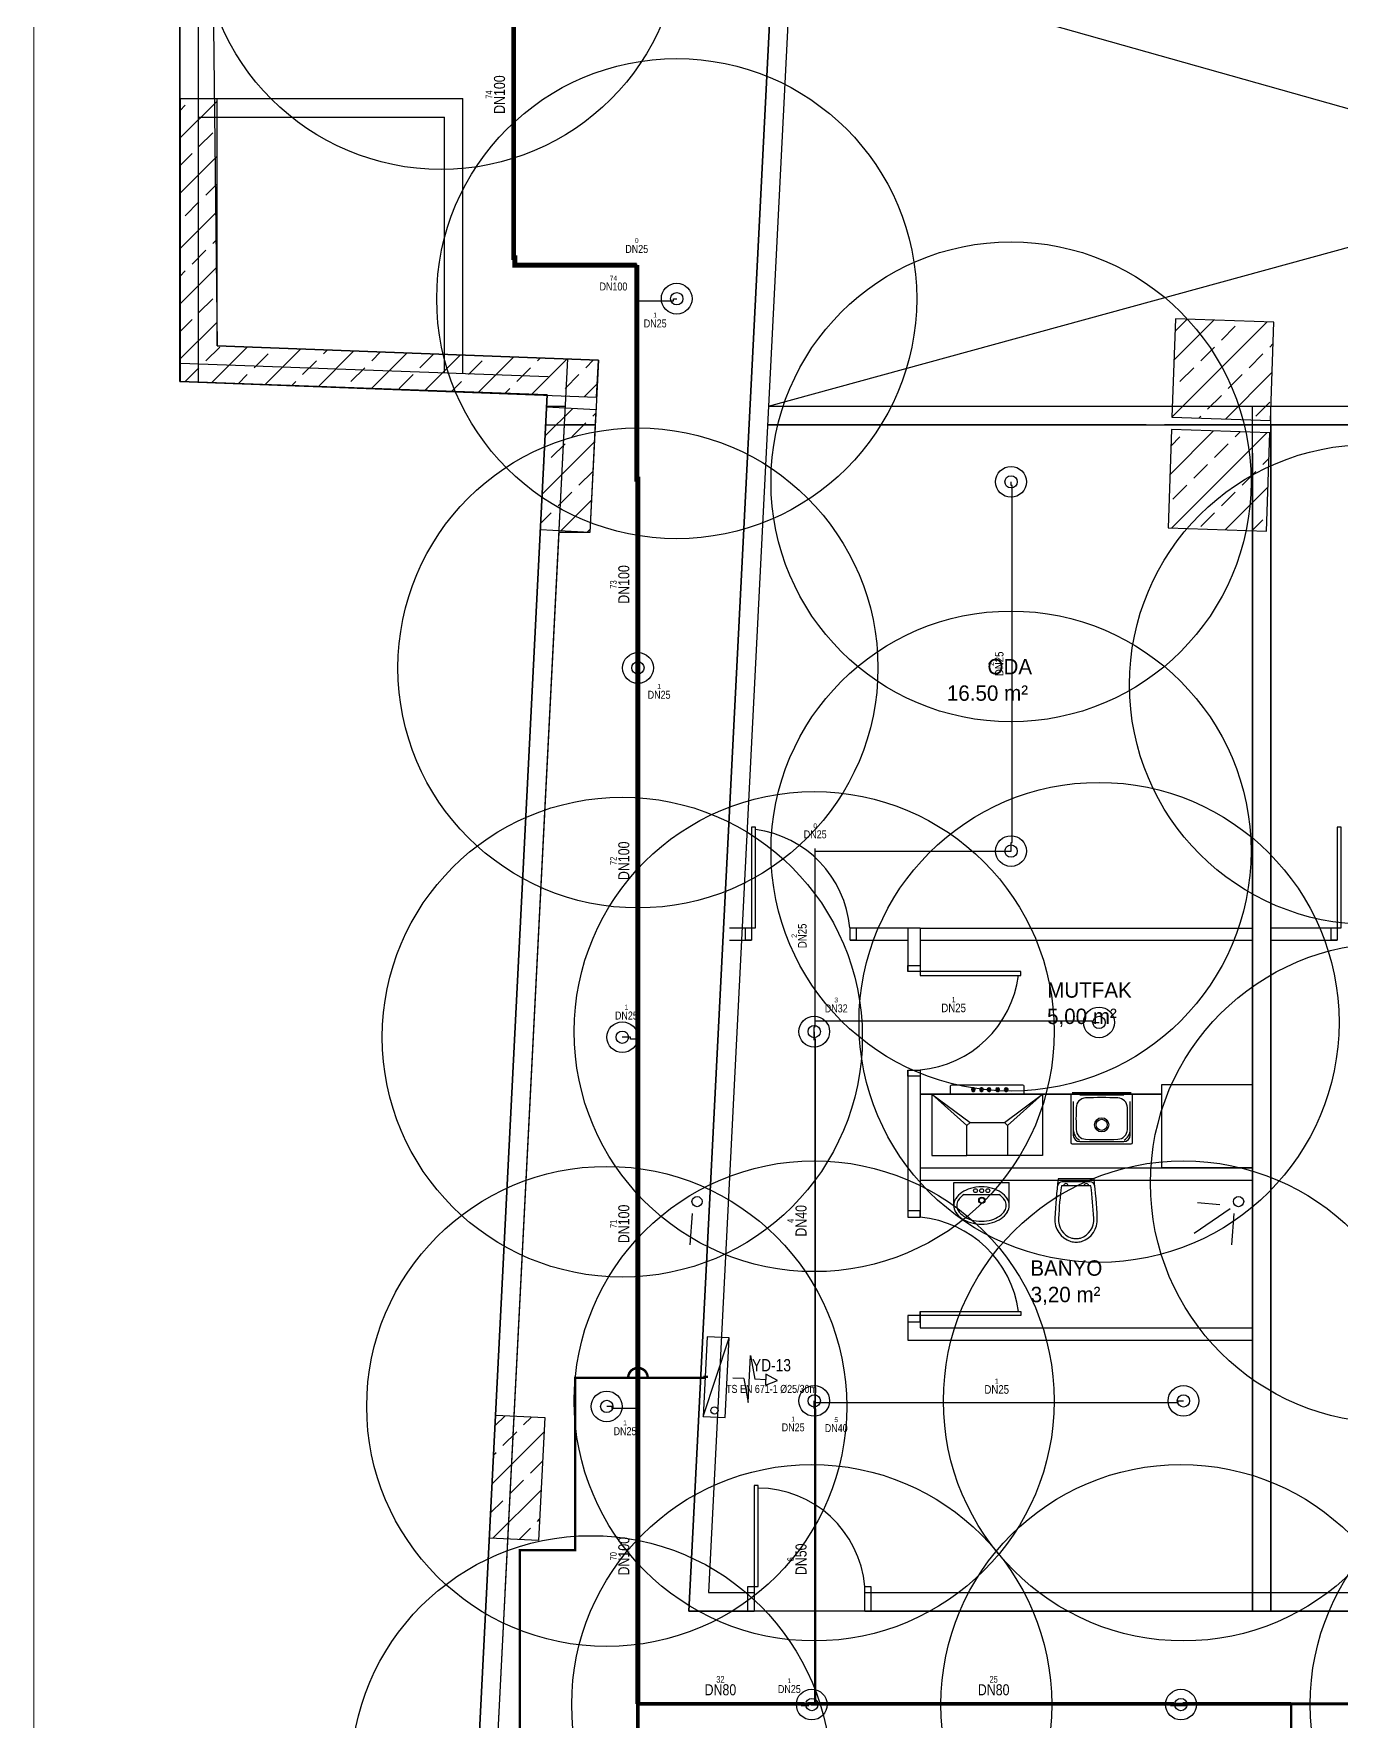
# Model space of a CAD drawing. Header units: centimetres. Extents: x 247996 to 315152, y -468471 to -440326.
# Drawn here: x 252331 to 253393, y -454493 to -453122 of the extents above; entities that cross this region are included whole.
import ezdxf
from ezdxf.enums import TextEntityAlignment as Align

# ---------------------------------------------------------------- set-up
doc = ezdxf.new("R2010")
doc.units = ezdxf.units.CM
doc.layers.add('SCOTT-ANTED', color=144, linetype='Continuous', lineweight=0)
for name, color, linetype in [('SCOTT-MKDU0', 50, 'Continuous'), ('SCOTT-MTY-SPRINKLER', 15, 'Continuous'), ('SCOTT-MTY-SPRINKLER-BORU', 140, 'Continuous'), ('SCOTT-MTY-SPRINKLER-CAP', 141, 'Continuous'), ('SCOTT-MTY-SPRINKLER-KORUMA', 8, 'Continuous'), ('SCOTT-MTY-YANGIN-DOLAP', 1, 'Continuous'), ('SCOTT-MTY-YANGIN-DOLAP-BORU', 1, 'Continuous')]:
    doc.layers.add(name, color=color, linetype=linetype)
doc.styles.add('MtXpl_Comic_Sans_MS', font='comic.ttf')
doc.styles.add('ROTAS', font='arial.ttf')

# ---------------------------------------------------------------- blocks, each defined once
blk = doc.blocks.new('ASL-SPR-PE')
for radius in [12.5, 5]:
    blk.add_circle((0, 0), radius)
blk = doc.blocks.new('ASL-YD-PLAN')
for p, q in [((0, 32.8), (-5, 22)), ((5, 22), (0, 32.8)), ((-5, 22), (5, 22)), ((0, 22), (0, 12.3)), ((-21.2, 7.3), (0, 12.3)), ((21.2, 7.3), (-21.2, 7.3)), ((0, 2.3), (21.2, 7.3)), ((0, 2.3), (0, -7.8)), ((36, -32.8), (-36, -12.8)), ((30, -22.8), (30, -22.8))]:
    blk.add_line(p, q)
for points in [[(-36, -12.8), (-36, -32.8), (36, -32.8), (36, -12.8), (-36, -12.8)], [(36, -32.8), (-36, -12.8), (-36, -32.8), (36, -32.8)]]:
    blk.add_lwpolyline(points)
blk.add_circle((30, -22.8), 3.25)

msp = doc.modelspace()

# ---------------------------------------------------------------- linework, layer by layer
at = {"layer": 'SCOTT-ANTED'}
msp.add_line((252331.1, -450649.1), (252331.1, -458149.1), dxfattribs=at)
at = {"layer": 'SCOTT-MKDU0', "color": 8, "ltscale": 0.03}
for p, q in [((252449.8, -450830.7), (252449.8, -453404.6)), ((252449.8, -453404.6), (252449.8, -450830.7)), ((252464.8, -450845.8), (252464.8, -453404.6)), ((252465.1, -452064.7), (252480, -453375.7)), ((252931.8, -453054.7), (252863.4, -454403.5)), ((252863.4, -454403.5), (252931.8, -453054.7)), ((252946.8, -453054.7), (252879.2, -454388.5)), ((252928, -453424.7), (254276.7, -453054.7)), ((254256.4, -453424.7), (252946.7, -453055.4)), ((252480, -453174.9), (252450, -453174.9)), ((252450, -453174.9), (252450, -453404.7)), ((252450, -453206.7), (252480, -453176.7)), ((252450, -453184.3), (252454.1, -453180.1)), ((252464.8, -453174.7), (252679.8, -453174.7)), ((252480, -453375.7), (252480, -453174.9)), ((252679.8, -453397.9), (252679.8, -453174.7)), ((252464.8, -453189.7), (252664.8, -453189.7)), ((252664.8, -453397.3), (252664.8, -453189.7)), ((252465.3, -453213.8), (252476.6, -453202.6)), ((252450, -453229.2), (252459.7, -453219.4)), ((252450, -453251.6), (252480, -453221.6)), ((252471, -453253.1), (252480, -453244.1)), ((252450, -453296.5), (252480, -453266.5)), ((252454.1, -453269.9), (252465.3, -453258.7)), ((252476.6, -453292.4), (252480, -453289)), ((252459.7, -453309.2), (252471, -453298)), ((252450, -453341.4), (252480, -453311.4)), ((252450, -453319), (252454.1, -453314.8)), ((252465.3, -453348.5), (252476.6, -453337.3)), ((252450, -453363.9), (252459.7, -453354.1)), ((252450, -453386.3), (252480, -453356.3)), ((253258.8, -453353.6), (253255.9, -453433.5)), ((253255.9, -453433.5), (253333.2, -453356.2)), ((253257.6, -453386.9), (253289.9, -453354.7)), ((253258.4, -453363.6), (253268, -453354.1)), ((253338.7, -453356.4), (253258.8, -453353.6)), ((253296, -453371), (253307.2, -453359.7)), ((253335.9, -453436.4), (253338.7, -453356.4)), ((252471, -453387.8), (252482.2, -453376.6)), ((252475.6, -453405.6), (252504.6, -453376.6)), ((252789.9, -453387.2), (252480, -453375.7)), ((252480, -453375.7), (252789.9, -453387.2)), ((252518.9, -453407.2), (252547.9, -453378.2)), ((253279.2, -453387.8), (253290.4, -453376.6)), ((253335.3, -453376.6), (253338.1, -453373.8)), ((252450.4, -453389.6), (252749, -453400.4)), ((252510.2, -453393.4), (252521.5, -453382.2)), ((252549.5, -453399), (252560.8, -453387.8)), ((252562.2, -453408.8), (252591.2, -453379.8)), ((252566.4, -453382.2), (252569.5, -453379)), ((252605.5, -453410.4), (252634.5, -453381.4)), ((252605.7, -453387.8), (252612.8, -453380.6)), ((252764.8, -453386.3), (252641.9, -455809.8)), ((252644.9, -453393.4), (252656.1, -453382.2)), ((252648.8, -453412), (252677.8, -453383)), ((252684.2, -453399), (252695.5, -453387.8)), ((252692.1, -453413.6), (252721.1, -453384.6)), ((252735.4, -453415.2), (252764.4, -453386.2)), ((252740.4, -453387.8), (252742.7, -453385.4)), ((252779.6, -453393.4), (252786, -453387)), ((252789.9, -453387.2), (252782.8, -453527.2)), ((252788.4, -453417.2), (252789.9, -453387.2)), ((253318.5, -453393.4), (253329.7, -453382.2)), ((252449.8, -453404.6), (252748.3, -453415.3)), ((252748.3, -453415.3), (252449.8, -453404.6)), ((252450, -453404.7), (252788.4, -453417.2)), ((252454.1, -453404.6), (252465.3, -453393.4)), ((252497.2, -453406.4), (252504.6, -453399)), ((252540.6, -453408), (252543.9, -453404.6)), ((252588.8, -453404.6), (252600, -453393.4)), ((252628.1, -453410.3), (252639.3, -453399)), ((252670.5, -453412.8), (252678.6, -453404.6)), ((252723.5, -453404.6), (252734.7, -453393.4)), ((252762.8, -453410.3), (252774, -453399)), ((253262.3, -453404.6), (253273.6, -453393.4)), ((253299.3, -453435.1), (253337.3, -453397)), ((253301.6, -453410.3), (253312.9, -453399)), ((252748.3, -453415.3), (252561.3, -457103.9)), ((252561.3, -457103.9), (252748.3, -453415.3)), ((252713.8, -453414.4), (252717.9, -453410.3)), ((252757.1, -453416), (252757.2, -453415.9)), ((252778.7, -453416.8), (252788.9, -453406.6)), ((253284.8, -453427.1), (253296, -453415.9)), ((252742.9, -453525.2), (252747.9, -453425.3)), ((252746.7, -453448.8), (252769.1, -453426.4)), ((252747.8, -453424.7), (252763, -453424.7)), ((252747.9, -453425.3), (252787.9, -453427.4)), ((252787.9, -453427.4), (252782.8, -453527.2)), ((252785.3, -453432.7), (252787.7, -453430.2)), ((252928, -453424.7), (254281.3, -453424.7)), ((253255.9, -453433.5), (253335.9, -453436.4)), ((253277.6, -453434.3), (253279.2, -453432.7)), ((253321.3, -454403.5), (253321.3, -453424.7)), ((253324.1, -453432.7), (253335.3, -453421.5)), ((253336.3, -454403.5), (253336.3, -453424.7)), ((252762, -453439.7), (252713.9, -454388.5)), ((252747, -453439.7), (252787.3, -453439.7)), ((252787.3, -453439.7), (252762, -453439.7)), ((252768.4, -453449.5), (252779.6, -453438.3)), ((252927.3, -453439.7), (254281.5, -453439.7)), ((253234.8, -453439.7), (252927.3, -453439.7)), ((253744.8, -453439.7), (253249.8, -453439.7)), ((253255.6, -453443.5), (253252.7, -453523.5)), ((253254.3, -453480.1), (253289.6, -453444.7)), ((253335.5, -453446.4), (253255.6, -453443.5)), ((253255.7, -453523.6), (253333, -453446.3)), ((253307.2, -453449.5), (253311.3, -453445.5)), ((253321.3, -454388.5), (253321.3, -453439.7)), ((253332.7, -453526.3), (253335.5, -453446.4)), ((253336.3, -453439.7), (253336.3, -454388.5)), ((252744.3, -453496.1), (252786.5, -453453.9)), ((252751.6, -453466.4), (252762.8, -453455.2)), ((253255.1, -453456.8), (253262.3, -453449.5)), ((253290.4, -453466.4), (253301.6, -453455.2)), ((252745.5, -453472.4), (252746, -453472)), ((253273.6, -453483.2), (253284.8, -453472)), ((253321.3, -453462.8), (253321.3, -454403.5)), ((253321.3, -453462.8), (253321.3, -454403.5)), ((253329.7, -453472), (253334.8, -453466.9)), ((253336.3, -453462.8), (253336.3, -454403.5)), ((253336.3, -453462.8), (253336.3, -454403.5)), ((252774, -453488.8), (252785.3, -453477.6)), ((253312.9, -453488.8), (253324.1, -453477.6)), ((252757.2, -453505.7), (252768.4, -453494.4)), ((252759.3, -453526), (252784.1, -453501.2)), ((253256.7, -453500.1), (253268, -453488.8)), ((253296, -453505.7), (253307.2, -453494.4)), ((253299, -453525.1), (253334, -453490.2)), ((252743.1, -453519.7), (252751.6, -453511.3)), ((253279.2, -453522.5), (253290.4, -453511.3)), ((252757.7, -453527.2), (252576.8, -457093)), ((252782.8, -453527.2), (252742.9, -453525.2)), ((252782.8, -453527.2), (252757.7, -453527.2)), ((252780.6, -453527.1), (252782.9, -453524.8)), ((253252.7, -453523.5), (253332.7, -453526.3)), ((253320.7, -453525.9), (253329.7, -453516.9)), ((252896.3, -453848.5), (252917.6, -453848.5)), ((252896.3, -453858.5), (252914.3, -453858.5)), ((252994.3, -453848.5), (253051.3, -453848.5)), ((252994.3, -453858.5), (253041.3, -453858.5)), ((253041.3, -453848.5), (253041.3, -453884)), ((253051.3, -453848.5), (253051.3, -453887.3)), ((253051.3, -453848.6), (253321.3, -453848.6)), ((253051.3, -453858.6), (253321.3, -453858.6)), ((253336.3, -453848.5), (253393.4, -453848.5)), ((253336.3, -453858.5), (253390.1, -453858.5)), ((253041.3, -453964), (253041.3, -454083.5)), ((253051.3, -453964), (253051.3, -454083.5)), ((253075.8, -453977.2), (253075.8, -453983.5)), ((253134.8, -453976.2), (253076.8, -453976.2)), ((253094.2, -453978.9), (253094.2, -453978.4)), ((253094.9, -453978.4), (253094.2, -453978.4)), ((253094.2, -453981.4), (253094.2, -453978.9)), ((253094.2, -453981.4), (253094.9, -453981.4)), ((253094.9, -453978.9), (253094.9, -453978.4)), ((253094.9, -453981.4), (253094.9, -453978.9)), ((253100.8, -453978.9), (253100.8, -453978.4)), ((253101.4, -453978.4), (253100.8, -453978.4)), ((253100.8, -453981.4), (253100.8, -453978.9)), ((253100.8, -453981.4), (253101.4, -453981.4)), ((253101.4, -453978.9), (253101.4, -453978.4)), ((253101.4, -453981.4), (253101.4, -453978.9)), ((253107, -453978.9), (253107, -453978.4)), ((253107, -453978.4), (253107.6, -453978.4)), ((253107, -453981.4), (253107, -453978.9)), ((253107, -453981.4), (253107.6, -453981.4)), ((253107.6, -453978.9), (253107.6, -453978.4)), ((253107.6, -453981.4), (253107.6, -453978.9)), ((253114, -453978.9), (253114, -453978.4)), ((253114, -453978.4), (253114.6, -453978.4)), ((253114, -453981.4), (253114, -453978.9)), ((253114, -453981.4), (253114.6, -453981.4)), ((253114.6, -453978.9), (253114.6, -453978.4)), ((253114.6, -453981.4), (253114.6, -453978.9)), ((253121, -453978.9), (253121, -453978.4)), ((253121, -453978.4), (253121.6, -453978.4)), ((253121, -453981.4), (253121, -453978.9)), ((253121, -453981.4), (253121.6, -453981.4)), ((253121.6, -453978.9), (253121.6, -453978.4)), ((253121.6, -453981.4), (253121.6, -453978.9)), ((253135.8, -453983.5), (253135.8, -453977.2)), ((253247.7, -454043.5), (253247.7, -453975.8)), ((253247.7, -453975.8), (253321.3, -453975.8)), ((253321.3, -453975.8), (253321.3, -454043.5)), ((253051.3, -453983.5), (253247.7, -453983.5)), ((253247.7, -453983.5), (253051.3, -453983.5)), ((253247.7, -453983.5), (253051.3, -453983.5)), ((253089.3, -454009), (253060.8, -453983.5)), ((253060.8, -453983.5), (253091.8, -454006.5)), ((253150.8, -453983.5), (253060.8, -453983.5)), ((253060.8, -453983.5), (253060.8, -454033.5)), ((253119.8, -454006.5), (253150.8, -453983.5)), ((253150.8, -453983.5), (253122.3, -454009)), ((253150.8, -453983.5), (253150.8, -454033.5)), ((253173.8, -453983.5), (253173.8, -454022.9)), ((253222.8, -453982.5), (253174.8, -453982.5)), ((253175.7, -453989.6), (253175.7, -454016.8)), ((253216.7, -453984.3), (253181, -453984.3)), ((253222, -454016.8), (253222, -453989.6)), ((253223.8, -454022.9), (253223.8, -453983.5)), ((253181, -454022.1), (253216.7, -454022.1)), ((253060.8, -454033.5), (253089.3, -454033.5)), ((253150.8, -454033.5), (253122.3, -454033.5)), ((253174.8, -454023.9), (253222.8, -454023.9)), ((253051.3, -454043.5), (253321.3, -454043.5)), ((253321.3, -454043.5), (253247.7, -454043.5)), ((253051.3, -454053.5), (253321.3, -454053.5)), ((253051.3, -454063.5), (253051.3, -454083.5)), ((253078.6, -454055.4), (253123.6, -454055.4)), ((253078.6, -454074), (253078.6, -454055.4)), ((253123.6, -454074), (253123.6, -454055.4)), ((253087.1, -454065), (253115.2, -454065)), ((253303.3, -454076.7), (253273.8, -454096.9)), ((253294.9, -454073.4), (253276.5, -454072)), ((252866.1, -454080.6), (252864.2, -454106)), ((253306.1, -454080.6), (253304.2, -454106)), ((253051.3, -454160.2), (253051.3, -454173.5)), ((253051.3, -454160.2), (253051.3, -454173.5)), ((253041.3, -454163.5), (253041.3, -454183.5)), ((253051.3, -454173.5), (253321.3, -454173.5)), ((253041.3, -454183.5), (253321.3, -454183.5)), ((253321.3, -454183.5), (253321.3, -454403.5)), ((253336.3, -454183.5), (253336.3, -454403.5)), ((252701.3, -454344.3), (252706.4, -454244.4)), ((252705.9, -454252.9), (252714.1, -454244.8)), ((252706.4, -454244.4), (252746.3, -454246.4)), ((252729.1, -454252.2), (252735.4, -454245.9)), ((252746.3, -454246.4), (252741.3, -454346.3)), ((252703.5, -454300.2), (252745.7, -454258)), ((252712.3, -454269), (252723.5, -454257.8)), ((252704.7, -454276.5), (252706.7, -454274.6)), ((252734.7, -454291.4), (252744.5, -454281.7)), ((252717.9, -454308.3), (252729.1, -454297.1)), ((253321.3, -454293.5), (253321.3, -454403.5)), ((253336.3, -454293.5), (253336.3, -454403.5)), ((252704.2, -454344.4), (252743.3, -454305.3)), ((252702.3, -454323.8), (252712.3, -454313.9)), ((252725.6, -454345.5), (252734.7, -454336.3)), ((252740.4, -454330.7), (252742.1, -454329)), ((252741.3, -454346.3), (252701.3, -454344.3)), ((252713.9, -454388.5), (252714.1, -454388.5)), ((252879.2, -454388.5), (252916.3, -454388.5)), ((252879.2, -454388.5), (252916.3, -454388.5)), ((253006.3, -454388.5), (253681.7, -454388.5)), ((253006.3, -454388.5), (253234.8, -454388.5)), ((253249.8, -454388.5), (253681.7, -454388.5)), ((252863.4, -454403.5), (252916.3, -454403.5)), ((253681.7, -454403.5), (252863.4, -454403.5)), ((252896.3, -454403.5), (252916.3, -454403.5)), ((253006.3, -454403.5), (253681.7, -454403.5)), ((253006.3, -454403.5), (253321.3, -454403.5)), ((253321.3, -454403.5), (253211.3, -454403.5))]:
    msp.add_line(p, q, dxfattribs=at)
for points in [[(252914.3, -453848.5), (252917.6, -453848.5), (252917.6, -453766.6), (252914.3, -453766.6)], [(253390.1, -453848.5), (253393.4, -453848.5), (253393.4, -453766.6), (253390.1, -453766.6)], [(253051.3, -453884), (253051.3, -453887.3), (253133.2, -453887.3), (253133.2, -453884)], [(253051.3, -454163.5), (253051.3, -454160.2), (253133.2, -454160.2), (253133.2, -454163.5)], [(252916.3, -454383.5), (252919.6, -454383.5), (252919.6, -454301.6), (252916.3, -454301.6)], [(252916.3, -454383.5), (252919.6, -454383.5), (252919.6, -454301.6), (252916.3, -454301.6)], [(252916.3, -454383.5), (252919.6, -454383.5), (252919.6, -454301.6), (252916.3, -454301.6)]]:
    msp.add_lwpolyline(points, close=True, dxfattribs=at)
for points in [[(252914.3, -453858.5), (252909.3, -453858.5), (252909.3, -453848.5), (252914.3, -453848.5), (252914.3, -453858.5)], [(252999.3, -453858.5), (252994.3, -453858.5), (252994.3, -453848.5), (252999.3, -453848.5), (252999.3, -453858.5)], [(253390.1, -453858.5), (253385.1, -453858.5), (253385.1, -453848.5), (253390.1, -453848.5), (253390.1, -453858.5)], [(253041.3, -453884), (253041.3, -453879), (253051.3, -453879), (253051.3, -453884), (253041.3, -453884)], [(253041.3, -453969), (253041.3, -453964), (253051.3, -453964), (253051.3, -453969), (253041.3, -453969)], [(253041.3, -454078.5), (253041.3, -454083.5), (253051.3, -454083.5), (253051.3, -454078.5), (253041.3, -454078.5)], [(253041.3, -454163.5), (253041.3, -454168.5), (253051.3, -454168.5), (253051.3, -454163.5), (253041.3, -454163.5)], [(252916.3, -454403.5), (252911.3, -454403.5), (252911.3, -454383.5), (252916.3, -454383.5), (252916.3, -454403.5)], [(252916.3, -454403.5), (252911.3, -454403.5), (252911.3, -454383.5), (252916.3, -454383.5), (252916.3, -454403.5)], [(252916.3, -454403.5), (252911.3, -454403.5), (252911.3, -454383.5), (252916.3, -454383.5), (252916.3, -454403.5)], [(253011.3, -454403.5), (253006.3, -454403.5), (253006.3, -454383.5), (253011.3, -454383.5), (253011.3, -454403.5)], [(253011.3, -454403.5), (253006.3, -454403.5), (253006.3, -454383.5), (253011.3, -454383.5), (253011.3, -454403.5)], [(253011.3, -454403.5), (253006.3, -454403.5), (253006.3, -454383.5), (253011.3, -454383.5), (253011.3, -454403.5)]]:
    msp.add_lwpolyline(points, dxfattribs=at)
for points in [[(253163.4, -454052.5, 0.01664), (253160.8, -454084.3, 0.351622), (253173.6, -454103.2, 0.068714), (253178, -454103.8, 0.068714), (253182.4, -454103.2, 0.351622), (253195.2, -454084.3, 0.01664), (253192.6, -454052.5)], [(253166, -454058, 0.016866), (253163.7, -454084.5, 0.351778), (253174.4, -454100.5, 0.068022), (253178, -454100.9, 0.068022), (253181.6, -454100.5, 0.351778), (253192.3, -454084.5, 0.016866), (253190, -454058)]]:
    msp.add_lwpolyline(points, format="xyb", close=True, dxfattribs=at)
msp.add_lwpolyline([(253192.9, -454057.9, 0.389191), (253189.5, -454054.8), (253178, -454054.8), (253166.5, -454054.8, 0.389191), (253163.1, -454057.9, 0.389191)], format="xyb", dxfattribs=at)
for centre, radius in [((253096.3, -454062), 1.56), ((253101.3, -454062), 1.56), ((253106.3, -454062), 1.56), ((252870, -454070.9, 51), 4.14), ((253101.4, -454069.9), 2.52), ((253101.4, -454069.9), 2.12), ((253310, -454070.9, 51), 4.14)]:
    msp.add_circle(centre, radius, dxfattribs=at)
for centre, radius, start, end in [((252905.7, -453856.7), 88.9, 5.3081, 82.3253), ((253043.1, -453875.4), 88.9, 275.3081, 352.3253), ((253076.8, -453977.2), 1, 90, 180), ((253094.5, -453979.9), 1.54, 100.5379, 259.4246), ((253094.5, -453979.9), 1.54, 282.6233, 77.3765), ((253101.1, -453979.9), 1.54, 100.5379, 259.4246), ((253101.1, -453979.9), 1.54, 282.6233, 77.3765), ((253107.3, -453979.9), 1.54, 100.5379, 259.4246), ((253107.3, -453979.9), 1.54, 282.6233, 77.3765), ((253114.2, -453979.9), 1.54, 100.5379, 259.4246), ((253114.2, -453979.9), 1.54, 282.6233, 77.3765), ((253121.2, -453979.9), 1.54, 100.5379, 259.4246), ((253121.2, -453979.9), 1.54, 282.6233, 77.3765), ((253134.8, -453977.2), 1, 0, 90), ((253094.8, -454077.7), 17.2, 123.8347, 148.2866), ((253098.6, -454083.4), 24.1, 105.5176, 123.8347), ((253101.1, -454092.4), 33.5, 90, 105.5176), ((253101.1, -454092.4), 33.5, 74.4824, 90), ((253103.6, -454083.4), 24.1, 56.1653, 74.4824), ((253107.5, -454077.7), 17.2, 31.7134, 56.1653), ((253169.7, -454058), 1.78, 0, 180), ((253186.3, -454058), 1.78, 0, 180), ((253088.9, -454074), 10.3, 148.2866, 180), ((253088.9, -454074), 10.3, 180, 211.7134), ((253088.9, -454074), 7.93, 148.2866, 180), ((253088.9, -454074), 7.93, 180, 211.7134), ((253094.8, -454077.7), 14.8, 121.3767, 148.2866), ((253107.5, -454077.7), 14.8, 31.7134, 58.6233), ((253113.3, -454074), 7.93, 0, 31.7134), ((253113.3, -454074), 7.93, 328.2866, 0), ((253113.3, -454074), 10.3, 0, 31.7134), ((253113.3, -454074), 10.3, 328.2866, 0), ((253043.1, -454172.1), 88.9, 7.6747, 84.6919), ((253094.8, -454070.4), 17.2, 211.7134, 236.1653), ((253094.8, -454070.4), 14.8, 211.7134, 236.1653), ((253098.6, -454064.7), 24.1, 236.1653, 254.4824), ((253098.6, -454064.7), 21.7, 236.1653, 254.4824), ((253101.1, -454055.7), 33.5, 254.4824, 270), ((253101.1, -454055.7), 31.1, 254.4824, 270), ((253101.1, -454055.7), 31.1, 270, 285.5176), ((253101.1, -454055.7), 33.5, 270, 285.5176), ((253103.6, -454064.7), 21.7, 285.5176, 303.8347), ((253103.6, -454064.7), 24.1, 285.5176, 303.8347), ((253107.5, -454070.4), 14.8, 303.8347, 328.2866), ((253107.5, -454070.4), 17.2, 303.8347, 328.2866), ((252919.1, -454391.2), 87.6, 5.0191, 89.6313), ((252919.1, -454391.2), 87.6, 5.0191, 89.6313), ((252919.1, -454391.2), 87.6, 5.0191, 89.6313)]:
    msp.add_arc(centre, radius, start, end, dxfattribs=at)
for centre, major_axis, start_param, end_param in [((253510.1, -454003.5), (-234.9, -234.9), 5.470817, 5.524757), ((253186, -453994.7), (5.66, -5.66), 2.395934, 3.900021), ((253198.8, -454318.7), (332.3, 0), 1.531058, 1.610536), ((253211.7, -453994.7), (5.66, -5.66), 0.812368, 2.316455), ((252887.6, -454003.5), (234.9, -234.9), 0.758428, 0.812368), ((253198.8, -454008.5), (-4.07, -4.07), 3.926991, 10.210176), ((253198.8, -454008.5), (-3.18, -3.18), 3.926991, 10.210176), ((253174.8, -454022.9), (0.707, -0.707), 3.926991, 5.497787), ((253185.8, -454012.2), (-7.14, -7.14), 5.524757, 6.541187), ((253181, -454016.8), (-3.75, -3.75), 5.497787, 7.068583), ((253186, -454012.2), (-5.66, -5.66), 5.524757, 7.028844), ((253198.8, -453688.2), (332.3, 0), 4.67265, 4.752129), ((253211.7, -454012.2), (-5.66, -5.66), 0.825137, 2.329224), ((253216.7, -454016.8), (3.75, -3.75), -0.785398, 0.785398), ((253211.9, -454012.2), (7.14, -7.14), -0.258001, 0.758428), ((253222.8, -454022.9), (0.707, -0.707), -0.785398, 0.785398)]:
    msp.add_ellipse(centre, major_axis=major_axis, ratio=1, start_param=start_param, end_param=end_param, dxfattribs=at)
at = {"layer": 'SCOTT-MKDU0', "color": 8, "ltscale": 0.03, "invisible_edges": 4}
for points in [[(253091.8, -454006.5), (253119.8, -454006.5), (253122.3, -454009), (253089.3, -454009)], [(253122.3, -454033.5), (253089.3, -454033.5), (253089.3, -454009), (253122.3, -454009)]]:
    msp.add_3dface(points, dxfattribs=at)
at = {"layer": 'SCOTT-MTY-SPRINKLER-BORU'}
for points, const_width in [([(252721, -453039), (252721, -453304), (252722, -453304), (252722, -453310), (252821, -453310)], 4), ([(252821, -453310), (252821, -453339)], 4), ([(252821, -453339), (252821, -453484), (252822, -453484), (252822, -453490), (252822, -453649)], 4), ([(252822, -453649), (252822, -453939)], 4), ([(252822, -453939), (252822, -454239)], 4), ([(252966, -454234), (252966, -453939), (252965.2, -453939), (252965.2, -453934), (252965.2, -453932.8)], 1.5), ([(252822, -454204), (252822, -454224)], 4), ([(252822, -454239), (252822, -454479)], 4), ([(252966, -454479), (252966, -454244), (252966, -454239)], 2), ([(252966, -454239), (252966, -454234)], 1.5), ([(252822, -454479), (252956, -454479), (252956, -454479.5), (252961, -454479.5)], 3), ([(252822, -454479), (252822, -454539)], 3), ([(252961, -454479.5), (252961, -454479), (252966, -454479)], 3), ([(252966, -454479), (253256, -454479), (253256, -454479.5), (253261, -454479.5), (253263.2, -454479.5), (253266, -454479.5), (253266, -454479), (253351, -454479), (253352.7, -454479)], 3), ([(253352.7, -454479), (253551, -454479), (253556, -454479)], 2.5), ([(253352.7, -454479), (253352.7, -454709)], 2)]:
    msp.add_lwpolyline(points, dxfattribs=dict(at, const_width=const_width))
for points in [[(252821, -453310), (252821, -453309)], [(252821, -453339), (252851, -453339), (252851, -453337.3), (252853.5, -453337.3)], [(252966, -453786.1), (253125.1, -453786.1), (253125.1, -453779), (253126, -453779), (253126, -453489), (253125.1, -453489), (253125.1, -453486.1)], [(252822, -453649), (252822, -453644), (252822, -453637.3)], [(252966, -453786.1), (252966, -453784)], [(252966, -453924), (252966, -453786.1)], [(252965.2, -453932.8), (252965.2, -453929), (252966, -453929), (252966, -453924)], [(252966, -453924), (253191, -453924), (253191, -453925.3), (253196.6, -453925.3)], [(252822, -453939), (252816, -453939), (252816, -453937.3), (252809.3, -453937.3)], [(252822, -454239), (252801, -454239), (252801, -454237.3), (252796.6, -454237.3)], [(252966, -454239), (252965.2, -454239), (252965.2, -454232.8)], [(252966, -454234), (253261, -454234), (253261, -454232.8), (253265.2, -454232.8)], [(252961, -454479.5), (252963.2, -454479.5)]]:
    msp.add_lwpolyline(points, dxfattribs=at)
at = {"layer": 'SCOTT-MTY-SPRINKLER-KORUMA'}
for centre in [(252662.1, -453037.3), (252853.5, -453337.3), (253125.1, -453486.1), (252822, -453637.3), (253416.4, -453650.8), (253125.1, -453786.1), (253196.6, -453925.3), (252809.3, -453937.3), (252965.2, -453932.8), (253433.4, -454055.8), (252796.6, -454237.3), (252965.2, -454232.8), (253265.2, -454232.8), (252963.2, -454479.5), (253263.2, -454479.5), (253563.2, -454479.5), (252783.8, -454537.3)]:
    msp.add_circle(centre, 195, dxfattribs=at)
at = {"layer": 'SCOTT-MTY-YANGIN-DOLAP-BORU', "const_width": 2}
for points in [[(252807, -456222), (252807, -455969), (252726, -455969), (252726, -454354), (252771, -454354), (252771, -454214), (252876, -454214), (252876, -454213.2), (252879, -454213.2)], [(252814, -454214), (252814.3, -454211.9), (252815.1, -454210), (252816.3, -454208.3), (252818, -454207.1), (252819.9, -454206.3), (252822, -454206), (252824.1, -454206.3), (252826, -454207.1), (252827.7, -454208.3), (252828.9, -454210), (252829.7, -454211.9), (252830, -454214)]]:
    msp.add_lwpolyline(points, dxfattribs=at)

# ---------------------------------------------------------------- block references
at = {"layer": 'SCOTT-MTY-SPRINKLER'}
for p in [(252853.5, -453337.3), (253125.1, -453486.1), (252822, -453637.3), (253125.1, -453786.1), (253196.6, -453925.3), (252809.3, -453937.3), (252965.2, -453932.8), (252796.6, -454237.3), (252965.2, -454232.8), (253265.2, -454232.8), (252963.2, -454479.5), (253263.2, -454479.5)]:
    msp.add_blockref('ASL-SPR-PE', p, dxfattribs=at)
at = {"layer": 'SCOTT-MTY-YANGIN-DOLAP', "xscale": 0.9, "yscale": 0.9, "rotation": 267.0978192426748}
msp.add_blockref('ASL-YD-PLAN', (252906, -454214.6), dxfattribs=at)

# ---------------------------------------------------------------- texts
at = {"layer": 'SCOTT-MKDU0', "color": 8, "ltscale": 0.03, "style": 'MtXpl_Comic_Sans_MS'}
for s, p in [('ODA', (253106, -453642.5)), ('16.50 m²', (253073, -453664)), ('MUTFAK', (253154.5, -453905.2)), ('5,00 m²', (253154.4, -453926.6)), ('BANYO', (253140.8, -454131.1)), ('3,20 m²', (253141.1, -454152.6))]:
    msp.add_text(s, height=12.5, rotation=360, dxfattribs=at).set_placement(p)
at = {"layer": 'SCOTT-MTY-SPRINKLER-CAP', "style": 'ROTAS', "width": 0.8}
for s, height, p in [('DN100', 9, (252709.5, -453171.5)), ('74', 5.4, (252701, -453171.5)), ('DN100', 9, (252810.5, -453569.5)), ('73', 5.4, (252802, -453569.5)), ('DN25', 7, (253115.5, -453634)), ('2', 4.2, (253108.9, -453634)), ('DN100', 9, (252810.5, -453794)), ('72', 5.4, (252802, -453794)), ('2', 4.2, (252948.9, -453855)), ('DN25', 7, (252955.5, -453855)), ('DN100', 9, (252810.5, -454089)), ('DN40', 9, (252954.5, -454086.5)), ('71', 5.4, (252802, -454089)), ('4', 5.4, (252946, -454086.5)), ('DN100', 9, (252810.5, -454359)), ('DN50', 9, (252954.5, -454361.5)), ('70', 5.4, (252802, -454359)), ('6', 5.4, (252946, -454361.5))]:
    msp.add_text(s, height=height, rotation=90, dxfattribs=at).set_placement(p, align=Align.MIDDLE_CENTER)
for s, height, p in [('DN25', 6.5, (252821, -453296.9)), ('0', 3.9, (252821, -453290.1)), ('DN100', 6.5, (252802.1, -453327.4)), ('74', 3.9, (252802.1, -453320.6)), ('1', 3.9, (252836, -453350.6)), ('DN25', 6.5, (252836, -453357.4)), ('1', 3.9, (252839.2, -453652.2)), ('DN25', 6.5, (252839.2, -453659.1)), ('DN25', 6.5, (252966, -453772.5)), ('0', 3.9, (252966, -453765.6)), ('1', 3.9, (252812.6, -453912.9)), ('DN32', 6.5, (252983.1, -453913.9)), ('3', 3.9, (252983.1, -453907.1)), ('DN25', 7, (253078.5, -453913.5)), ('1', 4.2, (253078.5, -453906.8)), ('DN25', 6.5, (252812.6, -453919.7)), ('1', 4.2, (253113.5, -454216.8)), ('DN25', 7, (253113.5, -454223.5)), ('DN25', 6.5, (252811.5, -454257.4)), ('1', 3.9, (252811.5, -454250.6)), ('DN25', 6.5, (252948.1, -454254.3)), ('1', 3.9, (252948.1, -454247.5)), ('DN40', 6.5, (252983.1, -454254.9)), ('5', 3.9, (252983.1, -454248.1)), ('32', 5.4, (252889, -454459)), ('1', 3.9, (252945, -454460.1)), ('25', 5.4, (253111, -454459)), ('DN80', 9, (252889, -454467.5)), ('DN25', 6.5, (252945, -454466.9)), ('DN80', 9, (253111, -454467.5))]:
    msp.add_text(s, height=height, dxfattribs=at).set_placement(p, align=Align.MIDDLE_CENTER)
at = {"layer": 'SCOTT-MTY-YANGIN-DOLAP', "style": 'ROTAS', "width": 0.8}
msp.add_text('YD-13', height=10, dxfattribs=at).set_placement((252930.5, -454211.8), align=Align.BOTTOM_CENTER)
msp.add_text('TS EN 671-1 Ø25/30m', height=6.5, dxfattribs=at).set_placement((252930.5, -454219.8), align=Align.TOP_CENTER)

doc.saveas('drawing.dxf')
